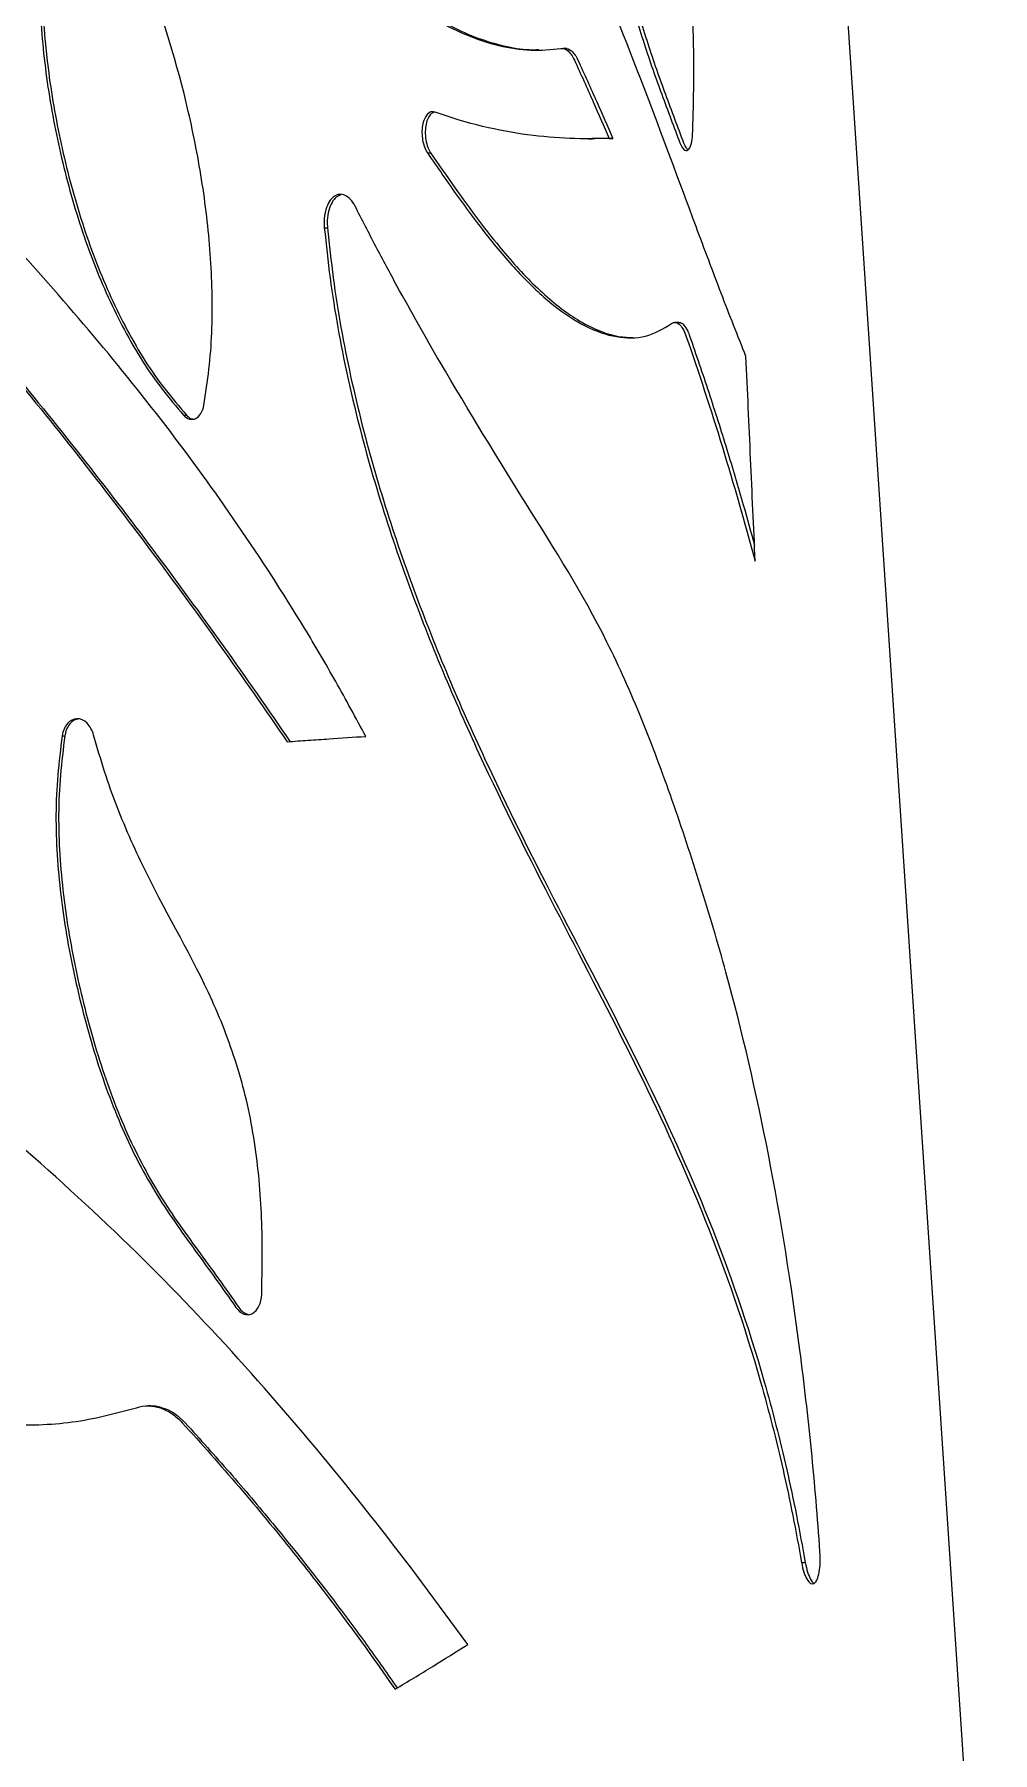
# Model space of a CAD drawing. Header units: millimetres. Extents: x -54 to 586, y 8 to 412.
# Drawn here: x 352.27 to 364.43, y 173.61 to 195.42 of the extents above; entities that cross this region are included whole.
import ezdxf

# ---------------------------------------------------------------- set-up
doc = ezdxf.new("R2010")
doc.units = ezdxf.units.MM
doc.layers.add('OUTLINE', color=7, linetype='Continuous', lineweight=25)

msp = doc.modelspace()

# ---------------------------------------------------------------- linework, layer by layer
at = {"layer": 'OUTLINE'}
for p, q in [((364.43044, 167.97387), (361.98903, 204.68356)), ((358.95082, 195.24401), (358.99525, 195.24401)), ((359.02394, 195.2438), (358.97884, 195.2438)), ((359.30168, 194.09766), (359.35092, 194.09766)), ((359.60769, 194.10291), (359.34656, 194.10143)), ((359.56242, 194.10291), (359.60769, 194.10291)), ((357.25486, 193.92037), (357.29655, 193.92037)), ((355.94702, 192.96601), (355.98662, 192.96601)), ((360.44602, 191.76731), (360.39903, 191.76731)), ((354.15895, 190.58969), (354.19561, 190.58969)), ((352.61919, 186.52109), (352.6532, 186.52109)), ((353.74554, 178.01557), (353.71014, 178.01557)), ((362.00535, 176.02579), (362.05264, 176.02579))]:
    msp.add_line(p, q, dxfattribs=at)
for points, knots in [([(356.47248, 186.51293), (356.34749, 186.74643), (356.22131, 186.97974), (355.9619, 187.43836), (355.82907, 187.66437), (355.42248, 188.33512), (355.14021, 188.77193), (354.25981, 190.05502), (353.6283, 190.87454), (352.2822, 192.46639), (351.56813, 193.23748), (350.45697, 194.37724), (350.0795, 194.75457), (349.31398, 195.51006), (348.92599, 195.88826), (347.74564, 197.02324), (346.93453, 197.78037), (345.26173, 199.25177), (344.39963, 199.96881), (341.73762, 202.07058), (339.86473, 203.40942), (337.88106, 204.68356)], [0, 0, 0, 0, 0.03125, 0.03125, 0.0625, 0.0625, 0.125, 0.125, 0.25, 0.25, 0.375, 0.375, 0.4375, 0.4375, 0.5, 0.5, 0.625, 0.625, 0.75, 0.75, 1, 1, 1, 1]), ([(361.29939, 191.334), (361.19619, 191.59674), (361.09015, 191.86128), (360.87918, 192.41283), (360.77308, 192.69579), (360.45131, 193.55745), (360.23309, 194.151), (359.77802, 195.33836), (359.5412, 195.93228), (359.03188, 197.08526), (358.75868, 197.64463), (358.18201, 198.74141), (357.87833, 199.27934), (357.24761, 200.35295), (356.92106, 200.88954), (355.91525, 202.51187), (355.20798, 203.6047), (354.44872, 204.68356)], [0, 0, 0, 0, 0.0625, 0.0625, 0.125, 0.125, 0.25, 0.25, 0.375, 0.375, 0.5, 0.5, 0.625, 0.625, 0.75, 0.75, 1, 1, 1, 1]), ([(359.59802, 199.91397), (359.57397, 199.66458), (359.54981, 199.41493), (359.53078, 198.89915), (359.53326, 198.63454), (359.55012, 198.09882), (359.56483, 197.83153), (359.60621, 197.29943), (359.63303, 197.03441), (359.68806, 196.63939), (359.70913, 196.50737), (359.75649, 196.25137), (359.78279, 196.12676), (359.86823, 195.76171), (359.93441, 195.5307), (360.07734, 195.08487), (360.15369, 194.87054), (360.30709, 194.45332), (360.3845, 194.24935), (360.46063, 194.04537)], [0, 0, 0, 0, 0.125, 0.125, 0.25, 0.25, 0.375, 0.375, 0.5, 0.5, 0.5625, 0.5625, 0.625, 0.625, 0.75, 0.75, 0.875, 0.875, 1, 1, 1, 1]), ([(359.6439, 199.91397), (359.61978, 199.66457), (359.59556, 199.41492), (359.57645, 198.89908), (359.57892, 198.63442), (359.59576, 198.09857), (359.61047, 197.83122), (359.65189, 197.299), (359.67874, 197.03392), (359.73386, 196.6388), (359.75496, 196.50678), (359.80238, 196.25081), (359.82872, 196.12621), (359.91426, 195.7612), (359.98054, 195.53022), (360.12365, 195.08445), (360.20007, 194.87021), (360.35361, 194.45316), (360.43109, 194.24927), (360.50728, 194.04537)], [0, 0, 0, 0, 0.125, 0.125, 0.25, 0.25, 0.375, 0.375, 0.5, 0.5, 0.5625, 0.5625, 0.625, 0.625, 0.75, 0.75, 0.875, 0.875, 1, 1, 1, 1]), ([(360.62226, 194.15692), (360.62959, 194.40351), (360.63653, 194.65013), (360.63809, 195.14676), (360.63353, 195.39655), (360.61502, 195.89881), (360.6008, 196.15135), (360.55963, 196.66006), (360.53223, 196.91733), (360.43306, 197.66502), (360.34496, 198.14244), (360.19006, 198.83968), (360.1346, 199.06945), (360.0175, 199.51984), (359.95546, 199.74036), (359.89269, 199.96084)], [0, 0, 0, 0, 0.125, 0.125, 0.25, 0.25, 0.375, 0.375, 0.5, 0.5, 0.75, 0.75, 0.875, 0.875, 1, 1, 1, 1]), ([(354.4191, 190.71481), (354.44166, 190.86723), (354.46411, 191.01964), (354.49955, 191.32623), (354.51171, 191.48057), (354.53064, 191.94693), (354.52417, 192.26146), (354.4827, 192.89598), (354.44635, 193.21231), (354.35043, 193.83344), (354.29071, 194.14008), (354.08019, 195.04968), (353.89611, 195.64594), (353.57049, 196.4969), (353.45409, 196.77467), (353.2049, 197.3184), (353.06965, 197.58242), (352.93271, 197.84587)], [0, 0, 0, 0, 0.0625, 0.0625, 0.125, 0.125, 0.25, 0.25, 0.375, 0.375, 0.5, 0.5, 0.75, 0.75, 0.875, 0.875, 1, 1, 1, 1]), ([(352.52292, 197.77818), (352.4894, 197.62297), (352.45573, 197.46775), (352.39923, 197.15443), (352.3774, 196.99605), (352.33264, 196.51549), (352.32549, 196.18917), (352.34691, 195.52724), (352.37689, 195.1993), (352.46646, 194.55139), (352.52581, 194.23072), (352.67137, 193.59551), (352.75841, 193.27896), (352.95945, 192.66756), (353.07348, 192.37193), (353.33265, 191.80455), (353.47794, 191.52902), (353.71763, 191.15094), (353.80198, 191.03195), (353.9777, 190.80567), (354.06858, 190.6977), (354.15895, 190.58969)], [0, 0, 0, 0, 0.0625, 0.0625, 0.125, 0.125, 0.25, 0.25, 0.375, 0.375, 0.5, 0.5, 0.625, 0.625, 0.75, 0.75, 0.875, 0.875, 0.9375, 0.9375, 1, 1, 1, 1]), ([(352.55758, 197.77818), (352.52399, 197.62296), (352.49025, 197.46774), (352.43364, 197.15438), (352.41176, 196.99598), (352.3669, 196.51533), (352.35971, 196.18891), (352.38116, 195.52676), (352.41118, 195.19881), (352.5009, 194.55076), (352.56035, 194.23003), (352.70617, 193.59468), (352.79337, 193.27808), (352.99471, 192.66676), (353.10891, 192.37119), (353.36845, 191.80392), (353.51394, 191.52846), (353.7539, 191.15059), (353.83833, 191.03167), (354.01421, 190.80554), (354.10517, 190.69763), (354.19561, 190.58969)], [0, 0, 0, 0, 0.0625, 0.0625, 0.125, 0.125, 0.25, 0.25, 0.375, 0.375, 0.5, 0.5, 0.625, 0.625, 0.75, 0.75, 0.875, 0.875, 0.9375, 0.9375, 1, 1, 1, 1]), ([(355.70235, 197.50046), (355.81537, 197.28548), (355.92777, 197.071), (356.17492, 196.69003), (356.30829, 196.52109), (356.58544, 196.21115), (356.7297, 196.07203), (357.01807, 195.83207), (357.16338, 195.72949), (357.45437, 195.55331), (357.60048, 195.479), (357.88581, 195.35986), (358.02575, 195.31443), (358.3, 195.24882), (358.43431, 195.22786), (358.69708, 195.21731), (358.82561, 195.23046), (358.95082, 195.244)], [0, 0, 0, 0, 0.125, 0.125, 0.25, 0.25, 0.375, 0.375, 0.5, 0.5, 0.625, 0.625, 0.75, 0.75, 0.875, 0.875, 1, 1, 1, 1]), ([(355.74193, 197.50046), (355.80776, 197.37929), (355.93966, 197.1365), (356.15295, 196.80007), (356.3776, 196.49131), (356.61064, 196.22629), (356.8477, 196.00454), (357.08391, 195.81545), (357.32156, 195.65505), (357.59361, 195.50149), (357.89759, 195.36688), (358.22805, 195.27087), (358.48665, 195.22484), (358.62912, 195.22828), (358.66955, 195.22925)], [0, 0, 0, 0, 0.080268822, 0.160835024, 0.241223581, 0.321250427, 0.397145392, 0.473254187, 0.549427282, 0.625409112, 0.735418334, 0.845816499, 0.956243058, 1, 1, 1, 1]), ([(358.95082, 195.244), (358.98121, 195.2486), (359.0125, 195.23735), (359.07077, 195.18616), (359.09769, 195.14652), (359.12064, 195.09712)], [0, 0, 0, 0, 0.5, 0.5, 1, 1, 1, 1]), ([(358.99525, 195.244), (359.02568, 195.2486), (359.057, 195.23736), (359.11536, 195.18618), (359.14233, 195.14655), (359.16532, 195.09712)], [0, 0, 0, 0, 0.5, 0.5, 1, 1, 1, 1]), ([(359.12064, 195.09712), (359.16129, 195.0087), (359.20163, 194.92016), (359.24167, 194.83148), (359.28171, 194.7428), (359.32145, 194.65399), (359.36089, 194.56504), (359.42898, 194.41144), (359.49616, 194.25742), (359.56242, 194.10291)], [0, 0, 0, 0, 0.00035454432, 0.00035454432, 0.00035454432, 0.00070908872, 0.00070908872, 0.00070908872, 0.00132128137, 0.00132128137, 0.00132128137, 0.00132128137]), ([(359.16532, 195.09712), (359.206, 195.00876), (359.24637, 194.92028), (359.28644, 194.83166), (359.3265, 194.74304), (359.36627, 194.65429), (359.40573, 194.5654), (359.47397, 194.41168), (359.54129, 194.25754), (359.60769, 194.10291)], [0, 0, 0, 0, 0.00035454432, 0.00035454432, 0.00035454432, 0.00070908872, 0.00070908872, 0.00070908872, 0.00132216339, 0.00132216339, 0.00132216339, 0.00132216339]), ([(357.3529, 194.4363), (357.31796, 194.44849), (357.28252, 194.43771), (357.22525, 194.37496), (357.20424, 194.32449), (357.18367, 194.20832), (357.1839, 194.14337), (357.20537, 194.01961), (357.22642, 193.96312), (357.25486, 193.92037)], [0, 0, 0, 0, 0.25, 0.25, 0.5, 0.5, 0.75, 0.75, 1, 1, 1, 1]), ([(357.34239, 194.43693), (357.32817, 194.43029), (357.29859, 194.41647), (357.26209, 194.36176), (357.23603, 194.28476), (357.22502, 194.18863), (357.23248, 194.08477), (357.25711, 193.98906), (357.28425, 193.94178), (357.29655, 193.92037)], [0, 0, 0, 0, 0.12317767, 0.25640344, 0.39914186, 0.54842472, 0.70679254, 0.86719642, 1, 1, 1, 1]), ([(359.56242, 194.10291), (359.24188, 194.08987), (358.89669, 194.09871), (358.15775, 194.19757), (357.76463, 194.28777), (357.3529, 194.4363)], [0, 0, 0, 0, 0.5, 0.5, 1, 1, 1, 1]), ([(357.76678, 174.98841), (357.01558, 176.02729), (356.21477, 177.05848), (354.91601, 178.55462), (354.46674, 179.04498), (353.53023, 180.0028), (353.04191, 180.46886), (352.0324, 181.3742), (351.51097, 181.81542), (350.44216, 182.69235), (349.89511, 183.12861), (348.77694, 183.99985), (348.2047, 184.43477), (347.03933, 185.29674), (346.44618, 185.72406), (344.63309, 186.99152), (343.37861, 187.82004), (341.42421, 189.01512), (340.76192, 189.40455), (339.41094, 190.15747), (338.72201, 190.52054), (337.66424, 191.02072), (337.30718, 191.17976), (336.58337, 191.48107), (336.21646, 191.62323), (335.48276, 191.91261), (335.11546, 192.06007), (334.57537, 192.30339), (334.39784, 192.38962), (334.05313, 192.58261), (333.88595, 192.68934), (333.56274, 192.92483), (333.40894, 193.05406), (333.10945, 193.31994), (332.9642, 193.45849), (332.66576, 193.72472), (332.51155, 193.85058), (332.17056, 194.05463), (331.98123, 194.13541), (331.59276, 194.24112), (331.39205, 194.2682), (330.98594, 194.26843), (330.78664, 194.23869), (330.39089, 194.15606), (330.19389, 194.10807), (329.79488, 194.04558), (329.59366, 194.02557), (329.39246, 194.00543)], [0, 0, 0, 0, 0.125, 0.125, 0.1875, 0.1875, 0.25, 0.25, 0.3125, 0.3125, 0.375, 0.375, 0.4375, 0.4375, 0.5, 0.5, 0.625, 0.625, 0.6875, 0.6875, 0.75, 0.75, 0.78125, 0.78125, 0.8125, 0.8125, 0.84375, 0.84375, 0.859375, 0.859375, 0.875, 0.875, 0.890625, 0.890625, 0.90625, 0.90625, 0.921875, 0.921875, 0.9375, 0.9375, 0.953125, 0.953125, 0.96875, 0.96875, 0.984375, 0.984375, 1, 1, 1, 1]), ([(360.46063, 194.04537), (360.47486, 194.00722), (360.49199, 193.97804), (360.5278, 193.94607), (360.54666, 193.94361), (360.57968, 193.96757), (360.59378, 193.99347), (360.61414, 194.06468), (360.62026, 194.10891), (360.62226, 194.15692)], [0, 0, 0, 0, 0.25, 0.25, 0.5, 0.5, 0.75, 0.75, 1, 1, 1, 1]), ([(357.25486, 193.92037), (357.38739, 193.72784), (357.5182, 193.53551), (357.78213, 193.16733), (357.91497, 192.99084), (358.18297, 192.65655), (358.31819, 192.49917), (358.58819, 192.21609), (358.72348, 192.09005), (358.99475, 191.87522), (359.13179, 191.78582), (359.39886, 191.65252), (359.52916, 191.60807), (359.78285, 191.56371), (359.90737, 191.56196), (360.14086, 191.62095), (360.24973, 191.68615), (360.35514, 191.75186)], [0, 0, 0, 0, 0.125, 0.125, 0.25, 0.25, 0.375, 0.375, 0.5, 0.5, 0.625, 0.625, 0.75, 0.75, 0.875, 0.875, 1, 1, 1, 1]), ([(357.29655, 193.92037), (357.39788, 193.7737), (357.60054, 193.48035), (357.90419, 193.06049), (358.18645, 192.70145), (358.4472, 192.40578), (358.68468, 192.16703), (358.92261, 191.96181), (359.16942, 191.78855), (359.42223, 191.66025), (359.66767, 191.58011), (359.81898, 191.57511), (359.88914, 191.57279)], [0, 0, 0, 0, 0.11799483, 0.23600402, 0.3538623, 0.44324789, 0.53287662, 0.62240117, 0.71164427, 0.81213766, 0.91288666, 1, 1, 1, 1]), ([(360.50728, 194.04537), (360.51688, 194.02262), (360.53403, 193.98197), (360.55474, 193.96611), (360.56385, 193.95912)], [0, 0, 0, 0, 0.559860705, 1, 1, 1, 1]), ([(356.33713, 193.24345), (356.30403, 193.30898), (356.25976, 193.3566), (356.16249, 193.40097), (356.11112, 193.39618), (356.02365, 193.33027), (355.98864, 193.27215), (355.94648, 193.13018), (355.9398, 193.04791), (355.94702, 192.96601)], [0, 0, 0, 0, 0.25, 0.25, 0.5, 0.5, 0.75, 0.75, 1, 1, 1, 1]), ([(356.16051, 193.38677), (356.13937, 193.37908), (356.09541, 193.36309), (356.04036, 193.29134), (355.99932, 193.18997), (355.98106, 193.07498), (355.98498, 192.99815), (355.98662, 192.96601)], [0, 0, 0, 0, 0.1860512, 0.38692864, 0.60407177, 0.83432984, 1, 1, 1, 1]), ([(362.23888, 176.16476), (362.22258, 176.38115), (362.20625, 176.59752), (362.17058, 177.02818), (362.15087, 177.24221), (362.0868, 177.88094), (362.03835, 178.30285), (361.87576, 179.55742), (361.74454, 180.37896), (361.43074, 181.99374), (361.25039, 182.77056), (360.94229, 183.8937), (360.83336, 184.26195), (360.60555, 184.98808), (360.48712, 185.34621), (360.23972, 186.05129), (360.11057, 186.3978), (359.83613, 187.07117), (359.69039, 187.39866), (359.22376, 188.3312), (358.87122, 188.8873), (358.14983, 190.03985), (357.78209, 190.63642), (357.23253, 191.57791), (357.04986, 191.89995), (356.77922, 192.3939), (356.6896, 192.56059), (356.51267, 192.8995), (356.4252, 193.07145), (356.33713, 193.24345)], [0, 0, 0, 0, 0.03125, 0.03125, 0.0625, 0.0625, 0.125, 0.125, 0.25, 0.25, 0.375, 0.375, 0.4375, 0.4375, 0.5, 0.5, 0.5625, 0.5625, 0.625, 0.625, 0.75, 0.75, 0.875, 0.875, 0.9375, 0.9375, 0.96875, 0.96875, 1, 1, 1, 1]), ([(355.94702, 192.96601), (355.97006, 192.75428), (355.99309, 192.5424), (356.04812, 192.12083), (356.08099, 191.91158), (356.1926, 191.28761), (356.28267, 190.87771), (356.48695, 190.07403), (356.60178, 189.67838), (356.84987, 188.90532), (356.9831, 188.52782), (357.40407, 187.4186), (357.71146, 186.71442), (358.34564, 185.36788), (358.67305, 184.72675), (359.31877, 183.47978), (359.63633, 182.87274), (360.2378, 181.64512), (360.52209, 181.02366), (361.04243, 179.7235), (361.27884, 179.04388), (361.58732, 177.95955), (361.68284, 177.5863), (361.8135, 177.01301), (361.85492, 176.81942), (361.93254, 176.42555), (361.96903, 176.22565), (362.00535, 176.02578)], [0, 0, 0, 0, 0.03125, 0.03125, 0.0625, 0.0625, 0.125, 0.125, 0.1875, 0.1875, 0.25, 0.25, 0.375, 0.375, 0.5, 0.5, 0.625, 0.625, 0.75, 0.75, 0.875, 0.875, 0.9375, 0.9375, 0.96875, 0.96875, 1, 1, 1, 1]), ([(355.98662, 192.96601), (356.00968, 192.75418), (356.03274, 192.5422), (356.08785, 192.12045), (356.12078, 191.91112), (356.23258, 191.28691), (356.3228, 190.87687), (356.52743, 190.07298), (356.64246, 189.67723), (356.89095, 188.90405), (357.02439, 188.52652), (357.446, 187.41723), (357.75382, 186.71312), (358.3888, 185.36681), (358.7166, 184.72582), (359.36302, 183.47917), (359.68091, 182.87231), (360.28301, 181.645), (360.56761, 181.02368), (361.08853, 179.72377), (361.32522, 179.04424), (361.63408, 177.95988), (361.72973, 177.58659), (361.86055, 177.01324), (361.90202, 176.81962), (361.97974, 176.42567), (362.01628, 176.22571), (362.05264, 176.02578)], [0, 0, 0, 0, 0.03125, 0.03125, 0.0625, 0.0625, 0.125, 0.125, 0.1875, 0.1875, 0.25, 0.25, 0.375, 0.375, 0.5, 0.5, 0.625, 0.625, 0.75, 0.75, 0.875, 0.875, 0.9375, 0.9375, 0.96875, 0.96875, 1, 1, 1, 1]), ([(360.35514, 191.75186), (360.3857, 191.77479), (360.41952, 191.77193), (360.48388, 191.71583), (360.51385, 191.66312), (360.53778, 191.59525)], [0, 0, 0, 0, 0.5, 0.5, 1, 1, 1, 1]), ([(360.44615, 191.76399), (360.44908, 191.76495), (360.46981, 191.77178), (360.51056, 191.73709), (360.55432, 191.67336), (360.57626, 191.61625), (360.58432, 191.59525)], [0, 0, 0, 0, 0.05996385, 0.42479182, 0.78854204, 1, 1, 1, 1]), ([(360.58432, 191.59525), (360.66584, 191.35755), (360.82887, 190.88216), (361.05427, 190.16604), (361.24764, 189.51946), (361.36029, 189.1111), (361.40726, 188.94085)], [0, 0, 0, 0, 0.27449366, 0.54898617, 0.81196802, 1, 1, 1, 1]), ([(351.86285, 191.2617), (352.18839, 190.86749), (352.50822, 190.47212), (353.13427, 189.67537), (353.44097, 189.27485), (354.34295, 188.06849), (354.91983, 187.25764), (355.47525, 186.44533)], [0, 0, 0, 0, 0.25, 0.25, 0.5, 0.5, 1, 1, 1, 1]), ([(351.89603, 191.2617), (352.22203, 190.8675), (352.54232, 190.47215), (353.16926, 189.6754), (353.47641, 189.27489), (354.37968, 188.06852), (354.95739, 187.25766), (355.51361, 186.44533)], [0, 0, 0, 0, 0.25, 0.25, 0.5, 0.5, 1, 1, 1, 1]), ([(361.4164, 188.73745), (361.397, 189.17021), (361.37754, 189.60296), (361.35804, 190.03572), (361.34829, 190.2521), (361.33853, 190.46848), (361.32875, 190.68486), (361.31898, 190.90124), (361.30919, 191.11762), (361.29939, 191.334)], [0, 0, 0, 0, 0.00130337187, 0.00130337187, 0.00130337187, 0.00195505786, 0.00195505786, 0.00195505786, 0.00260674387, 0.00260674387, 0.00260674387, 0.00260674387]), ([(354.15895, 190.58969), (354.20514, 190.53952), (354.26548, 190.52286), (354.3672, 190.57358), (354.40477, 190.63811), (354.4191, 190.71481)], [0, 0, 0, 0, 0.5, 0.5, 1, 1, 1, 1]), ([(354.19561, 190.58969), (354.21272, 190.5738), (354.24492, 190.54389), (354.28167, 190.53966), (354.2989, 190.53768)], [0, 0, 0, 0, 0.53147262, 1, 1, 1, 1]), ([(353.01721, 186.52959), (353.00107, 186.58897), (352.97255, 186.64166), (352.89814, 186.71679), (352.85227, 186.73799), (352.76254, 186.73621), (352.71874, 186.71316), (352.65229, 186.63519), (352.62913, 186.58088), (352.61919, 186.52109)], [0, 0, 0, 0, 0.25, 0.25, 0.5, 0.5, 0.75, 0.75, 1, 1, 1, 1]), ([(352.81558, 186.73306), (352.79569, 186.7268), (352.75411, 186.71371), (352.70222, 186.65779), (352.66787, 186.59027), (352.65732, 186.54051), (352.6532, 186.52109)], [0, 0, 0, 0, 0.2522309, 0.52719427, 0.81542845, 1, 1, 1, 1]), ([(352.61919, 186.52109), (352.59865, 186.35456), (352.57804, 186.18803), (352.54859, 185.8538), (352.54088, 185.68599), (352.53968, 185.18042), (352.56254, 184.84093), (352.64266, 184.15909), (352.70067, 183.82499), (352.84162, 183.16639), (352.92469, 182.84194), (353.0706, 182.36358), (353.1229, 182.20557), (353.23594, 181.89286), (353.29691, 181.73764), (353.49022, 181.28687), (353.63408, 181.00401), (353.95367, 180.47752), (354.12852, 180.23299), (354.48059, 179.75074), (354.65417, 179.50854), (354.82519, 179.26506)], [0, 0, 0, 0, 0.0625, 0.0625, 0.125, 0.125, 0.25, 0.25, 0.375, 0.375, 0.5, 0.5, 0.5625, 0.5625, 0.625, 0.625, 0.75, 0.75, 0.875, 0.875, 1, 1, 1, 1]), ([(352.6532, 186.52109), (352.63262, 186.35453), (352.61196, 186.18796), (352.58244, 185.85365), (352.57471, 185.6858), (352.57349, 185.1801), (352.59638, 184.84052), (352.67664, 184.15849), (352.73474, 183.82432), (352.87593, 183.16559), (352.95915, 182.84108), (353.1053, 182.36267), (353.1577, 182.20464), (353.27093, 181.89191), (353.332, 181.73672), (353.52558, 181.28606), (353.66963, 181.0033), (353.98962, 180.47703), (354.16465, 180.23261), (354.51708, 179.75056), (354.69083, 179.50845), (354.86202, 179.26506)], [0, 0, 0, 0, 0.0625, 0.0625, 0.125, 0.125, 0.25, 0.25, 0.375, 0.375, 0.5, 0.5, 0.5625, 0.5625, 0.625, 0.625, 0.75, 0.75, 0.875, 0.875, 1, 1, 1, 1]), ([(355.15173, 179.43349), (355.15875, 179.75529), (355.16431, 180.07706), (355.13763, 180.71989), (355.10986, 181.04105), (355.03643, 181.52219), (355.00603, 181.68279), (354.9351, 181.99483), (354.89447, 182.14741), (354.75781, 182.59552), (354.64761, 182.88177), (354.27472, 183.71416), (353.96153, 184.22465), (353.55696, 185.04542), (353.43005, 185.32628), (353.25983, 185.76463), (353.20725, 185.91423), (353.10921, 186.21936), (353.06324, 186.37447), (353.01721, 186.52959)], [0, 0, 0, 0, 0.125, 0.125, 0.25, 0.25, 0.3125, 0.3125, 0.375, 0.375, 0.5, 0.5, 0.75, 0.75, 0.875, 0.875, 0.9375, 0.9375, 1, 1, 1, 1]), ([(355.47525, 186.44533), (355.56507, 186.45124), (355.65419, 186.45715), (355.74263, 186.46305), (355.83106, 186.46896), (355.91881, 186.47487), (356.00585, 186.48078), (356.16371, 186.4915), (356.31927, 186.50222), (356.47248, 186.51293)], [0, 0, 0, 0, 0.00042043565, 0.00042043565, 0.00042043565, 0.0008408713, 0.0008408713, 0.0008408713, 0.00160336728, 0.00160336728, 0.00160336728, 0.00160336728]), ([(346.79588, 180.48973), (346.91808, 180.35443), (347.0404, 180.22001), (347.29215, 179.96473), (347.42074, 179.84246), (347.81342, 179.49002), (348.08404, 179.27352), (348.64285, 178.87924), (348.93314, 178.70014), (349.52048, 178.38901), (349.81565, 178.2576), (350.40772, 178.04028), (350.70464, 177.95439), (351.29986, 177.83038), (351.59979, 177.79251), (352.18261, 177.76609), (352.46772, 177.77462), (353.02434, 177.8485), (353.29533, 177.91997), (353.56201, 177.9926)], [0, 0, 0, 0, 0.0625, 0.0625, 0.125, 0.125, 0.25, 0.25, 0.375, 0.375, 0.5, 0.5, 0.625, 0.625, 0.75, 0.75, 0.875, 0.875, 1, 1, 1, 1]), ([(354.82519, 179.26506), (354.85286, 179.22444), (354.88726, 179.19509), (354.96031, 179.16743), (354.99919, 179.16969), (355.06705, 179.20571), (355.0965, 179.23937), (355.13773, 179.32629), (355.14951, 179.37853), (355.15173, 179.43349)], [0, 0, 0, 0, 0.25, 0.25, 0.5, 0.5, 0.75, 0.75, 1, 1, 1, 1]), ([(354.86202, 179.26506), (354.87991, 179.24255), (354.9147, 179.19875), (354.95819, 179.18378), (354.97934, 179.1765)], [0, 0, 0, 0, 0.51391363, 1, 1, 1, 1]), ([(353.56201, 177.9926), (353.66166, 178.02433), (353.76636, 178.02276), (353.91619, 177.97319), (353.96576, 177.94845), (354.05878, 177.88551), (354.1028, 177.84725), (354.1443, 177.80207)], [0, 0, 0, 0, 0.5, 0.5, 0.75, 0.75, 1, 1, 1, 1]), ([(353.74557, 178.01517), (353.74643, 178.0153), (353.78441, 178.02113), (353.86229, 178.00294), (353.97395, 177.96509), (354.0826, 177.89803), (354.14724, 177.83436), (354.18001, 177.80208)], [0, 0, 0, 0, 0.00561109, 0.24862205, 0.49865446, 0.74579256, 1, 1, 1, 1]), ([(354.1443, 177.80207), (354.38902, 177.53251), (354.62996, 177.26224), (355.10037, 176.7124), (355.33067, 176.43426), (355.78088, 175.87095), (356.00082, 175.58567), (356.43055, 175.00825), (356.63934, 174.71431), (356.84445, 174.41925)], [0, 0, 0, 0, 0.25, 0.25, 0.5, 0.5, 0.75, 0.75, 1, 1, 1, 1]), ([(354.18001, 177.80208), (354.36992, 177.59157), (354.74984, 177.17046), (355.39879, 176.40258), (355.98257, 175.66462), (356.50186, 174.96481), (356.75, 174.61038), (356.87215, 174.43592)], [0, 0, 0, 0, 0.19599889, 0.39208898, 0.6982113, 0.85145274, 1, 1, 1, 1]), ([(362.00535, 176.02578), (362.02084, 175.93698), (362.04538, 175.86055), (362.10367, 175.76327), (362.13603, 175.74546), (362.19215, 175.77987), (362.2153, 175.83209), (362.24176, 175.97784), (362.24521, 176.07107), (362.23888, 176.16476)], [0, 0, 0, 0, 0.25, 0.25, 0.5, 0.5, 0.75, 0.75, 1, 1, 1, 1]), ([(362.05264, 176.02579), (362.06144, 175.98388), (362.07905, 175.90002), (362.11878, 175.81244), (362.14853, 175.76787), (362.16286, 175.76503), (362.16291, 175.76502)], [0, 0, 0, 0, 0.33608489, 0.67250019, 0.99886515, 1, 1, 1, 1]), ([(356.84445, 174.41925), (356.92559, 174.46768), (357.00606, 174.51612), (357.08587, 174.56456), (357.16568, 174.613), (357.24483, 174.66145), (357.3233, 174.70991), (357.4736, 174.80272), (357.62145, 174.89555), (357.76678, 174.98841)], [0, 0, 0, 0, 0.00043279758, 0.00043279758, 0.00043279758, 0.00086559517, 0.00086559517, 0.00086559517, 0.00169461239, 0.00169461239, 0.00169461239, 0.00169461239])]:
    msp.add_open_spline(points, degree=3, knots=knots, dxfattribs=at)
msp.add_open_spline([(360.53778, 191.59525), (360.86138, 190.66807), (361.15245, 189.71449), (361.4164, 188.73745)], degree=3, dxfattribs=at)

doc.saveas('drawing.dxf')
